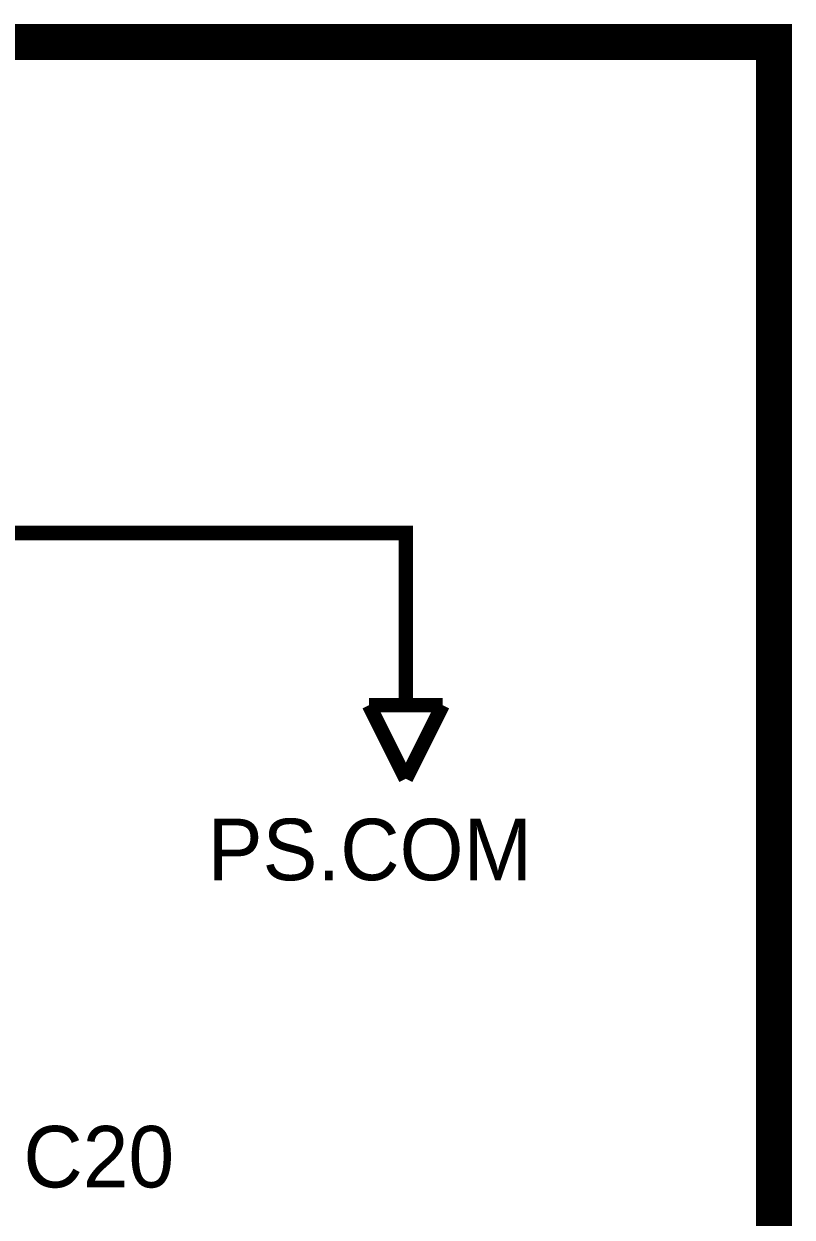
# Model space of a CAD drawing. Header units: inches. Extents: x 0 to 11, y 0 to 8.5.
# Drawn here: x 4.989 to 5.615, y 3.143 to 4.115 of the extents above; entities that cross this region are included whole.
import ezdxf

# ---------------------------------------------------------------- set-up
doc = ezdxf.new("R2010")
doc.units = ezdxf.units.IN
doc.header["$MEASUREMENT"] = 0
doc.layers.add('Sheet', color=255, linetype='Continuous')

msp = doc.modelspace()

# ---------------------------------------------------------------- linework, layer by layer
at = {"layer": 'Sheet', "const_width": 0.0295}
msp.add_lwpolyline([(0.60128, 4.09987), (5.60006, 4.09987), (5.60006, 2.39978), (0.60128, 2.39978), (0.60128, 4.09987)], close=True, dxfattribs=at)
at = {"layer": 'Sheet', "const_width": 0.0118}
for points in [[(4.9005, 3.69998), (5.30032, 3.69998), (5.30032, 3.5999)], [(5.30032, 3.5999), (5.30032, 3.55969)], [(5.30032, 3.49982), (5.27039, 3.55969)], [(5.27039, 3.55969), (5.33025, 3.55969)], [(5.30032, 3.49982), (5.33025, 3.55969)]]:
    msp.add_lwpolyline(points, dxfattribs=at)

# ---------------------------------------------------------------- texts
at = {"layer": 'Sheet'}
for s, p in [('PS.COM', (5.13905, 3.41716)), ('C20', (4.98895, 3.16695))]:
    msp.add_text(s, height=0.050042, dxfattribs=at).set_placement(p)

doc.saveas('drawing.dxf')
